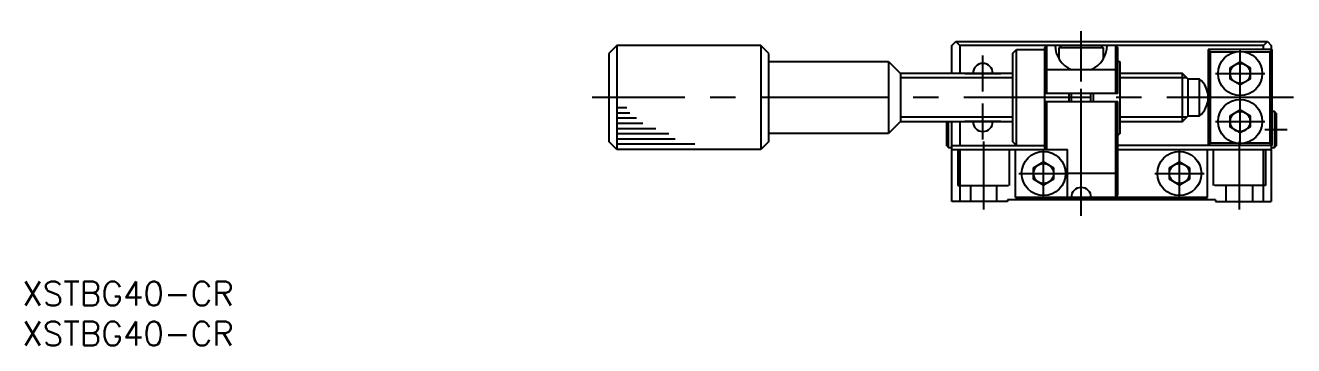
# Model space of a CAD drawing. Extents: x -2 to 381, y -8 to 199.
# Drawn here: x 0.4 to 159.1, y -8 to 32 of the extents above; entities that cross this region are included whole.
import ezdxf

# ---------------------------------------------------------------- set-up
doc = ezdxf.new("R2010")
doc.units = 0
doc.header["$LTSCALE"] = 0.5
doc.linetypes.add('CENTER', pattern=[50.8, 31.75, -6.35, 6.35, -6.35])
doc.linetypes.add('DASHED', pattern=[19.05, 12.7, -6.35])
for name, color, linetype in [('MSM_CENTER', 1, 'CENTER'), ('MSM_CONTINUOUS', 7, 'CONTINUOUS'), ('MSM_DASHED', 4, 'DASHED'), ('MSM_NARROW', 5, 'CONTINUOUS'), ('MSM_PART_NUMBER', 7, 'CONTINUOUS')]:
    doc.layers.add(name, color=color, linetype=linetype)
doc.styles.get("Standard").update_dxf_attribs({"font": 'txt.shx', "height": 3, "bigfont": 'bigfont.shx'})

# ---------------------------------------------------------------- blocks, each defined once
blk = doc.blocks.new('*U4')
at = {"layer": 'MSM_PART_NUMBER'}
blk.add_text('XSTBG40-CR', height=3, dxfattribs=at).set_placement((0, -3))
blk = doc.blocks.new('*U5')
at = {"layer": 'MSM_PART_NUMBER'}
blk.add_text('XSTBG40-CR', height=3, dxfattribs=at).set_placement((0, -8))

msp = doc.modelspace()

# ---------------------------------------------------------------- linework, layer by layer
at = {"layer": 'MSM_CENTER'}
for p, q in [((132.52, 8.2), (132.52, 32)), ((132.52, 25.3), (132.52, 31.3)), ((132.52, 25), (132.52, 31)), ((152.42, 16.9), (152.42, 29.1)), ((120.22, 23.75), (120.22, 28.25)), ((122.47, 26), (117.97, 26)), ((117.97, 26), (122.47, 26)), ((149.32, 26), (155.52, 26)), ((149.32, 26), (155.52, 26)), ((159.11, 23), (71.32, 23)), ((120.22, 17.75), (120.22, 22.25)), ((122.47, 20), (117.97, 20)), ((117.97, 20), (122.47, 20)), ((149.32, 20), (155.52, 20)), ((120.32, 9), (120.32, 17.5)), ((152.32, 9), (152.32, 17.5)), ((155.52, 19), (158.32, 19)), ((127.82, 10.4), (127.82, 16.6)), ((144.82, 10.4), (144.82, 16.6)), ((124.72, 13.5), (130.92, 13.5)), ((141.72, 13.5), (147.92, 13.5))]:
    msp.add_line(p, q, dxfattribs=at)
at = {"layer": 'MSM_CONTINUOUS'}
for p, q in [((74.42, 29.5), (73.42, 28.5)), ((92.42, 29.5), (74.42, 29.5)), ((74.42, 29.5), (74.42, 16.5)), ((93.42, 28.5), (92.42, 29.5)), ((92.42, 29.5), (92.42, 16.5)), ((116.32, 29.5), (116.82, 30)), ((116.32, 26), (116.32, 29.5)), ((116.82, 30), (117.32, 29.5)), ((116.82, 30), (155.82, 30)), ((117.32, 29.5), (117.32, 26)), ((155.32, 29.5), (117.32, 29.5)), ((123.92, 28.5), (124.42, 29)), ((124.42, 29), (127.92, 29)), ((124.42, 17), (124.42, 29)), ((127.92, 29.2), (128.22, 29.5)), ((127.92, 29.2), (127.92, 16.5)), ((128.22, 23.5), (128.22, 29.5)), ((129.77, 29.2), (130.07, 29.5)), ((129.77, 27.77), (129.77, 29.2)), ((135.27, 29.2), (129.77, 29.2)), ((134.97, 29.5), (135.27, 29.2)), ((135.27, 29.2), (135.27, 27.77)), ((136.82, 29.5), (136.82, 23.5)), ((136.82, 29.5), (137.12, 29.2)), ((137.12, 23.5), (137.12, 29.2)), ((148.42, 29), (148.42, 17)), ((148.72, 28.7), (148.42, 29)), ((156.42, 29), (148.42, 29)), ((148.72, 17.3), (148.72, 28.7)), ((148.72, 28.7), (151.89, 28.7)), ((152.94, 28.7), (156.12, 28.7)), ((155.32, 29.5), (155.82, 30)), ((155.32, 29), (155.32, 29.5)), ((155.82, 30), (156.32, 29.5)), ((156.12, 28.7), (156.42, 29)), ((156.12, 28.7), (156.12, 17.3)), ((156.32, 29.5), (156.32, 29)), ((156.42, 17), (156.42, 29)), ((73.42, 28.5), (73.42, 17.5)), ((93.42, 17.5), (93.42, 28.5)), ((93.42, 27.5), (108.42, 27.5)), ((108.42, 27.5), (109.92, 26)), ((108.42, 27.5), (108.42, 18.5)), ((123.92, 28.5), (123.92, 17.5)), ((137.42, 27.45), (137.12, 27.45)), ((137.42, 18.55), (137.42, 27.45)), ((151.17, 26.72), (152.42, 27.44)), ((152.42, 27.44), (153.67, 26.72)), ((109.92, 26), (109.92, 20)), ((123.92, 26), (109.92, 26)), ((127.92, 26.38), (128.22, 26.5)), ((128.22, 26.5), (136.82, 26.5)), ((136.82, 26.5), (137.12, 26.38)), ((145.22, 26), (137.42, 26)), ((145.92, 25.3), (145.22, 26)), ((145.22, 20), (145.22, 26)), ((151.17, 25.28), (151.17, 26.72)), ((153.67, 26.72), (153.67, 25.28)), ((147.34, 25.3), (145.92, 25.3)), ((145.92, 20.7), (145.92, 25.3)), ((147.34, 20.7), (147.34, 25.3)), ((152.42, 24.56), (151.17, 25.28)), ((153.67, 25.28), (152.42, 24.56)), ((137.12, 23.5), (127.92, 23.5)), ((127.92, 22.5), (137.12, 22.5)), ((128.22, 16.5), (128.22, 22.5)), ((131.02, 22.5), (131.02, 23.5)), ((134.02, 23.5), (134.02, 22.5)), ((136.82, 22.5), (136.82, 10.5)), ((137.12, 10.8), (137.12, 22.5)), ((145.22, 20), (145.92, 20.7)), ((145.92, 20.7), (147.34, 20.7)), ((151.17, 20.72), (152.42, 21.44)), ((151.17, 19.28), (151.17, 20.72)), ((152.42, 21.44), (153.67, 20.72)), ((153.67, 20.72), (153.67, 19.28)), ((156.72, 21.25), (156.42, 21.25)), ((156.92, 21.05), (156.72, 21.25)), ((156.72, 21.25), (156.72, 16.75)), ((156.92, 21.05), (156.92, 16.95)), ((109.92, 20), (108.42, 18.5)), ((109.92, 20), (123.92, 20)), ((115.72, 16.95), (115.72, 20)), ((115.92, 16.75), (115.92, 20)), ((116.32, 10), (116.32, 20)), ((117.32, 20), (117.32, 17)), ((137.42, 20), (145.22, 20)), ((152.42, 18.56), (151.17, 19.28)), ((153.67, 19.28), (152.42, 18.56)), ((74.42, 16.5), (73.42, 17.5)), ((93.42, 17.5), (92.42, 16.5)), ((108.42, 18.5), (93.42, 18.5)), ((124.42, 17), (123.92, 17.5)), ((137.42, 18.55), (137.12, 18.25)), ((92.42, 16.5), (74.42, 16.5)), ((115.72, 16.95), (115.92, 16.75)), ((115.92, 16.75), (116.32, 16.75)), ((116.32, 17), (127.92, 17)), ((116.32, 16.5), (130.82, 16.5)), ((117.32, 16.5), (117.32, 10)), ((124.32, 10.5), (124.32, 16.5)), ((130.82, 10.5), (130.82, 16.5)), ((156.42, 17), (137.12, 17)), ((137.12, 16.5), (156.32, 16.5)), ((148.32, 10.5), (148.32, 16.5)), ((148.42, 17), (148.72, 17.3)), ((151.89, 17.3), (148.72, 17.3)), ((156.12, 17.3), (152.94, 17.3)), ((155.32, 10), (155.32, 16.5)), ((156.42, 17), (156.12, 17.3)), ((156.32, 17), (156.32, 10)), ((156.32, 16.75), (156.72, 16.75)), ((156.72, 16.75), (156.92, 16.95)), ((126.57, 14.22), (127.82, 14.94)), ((127.82, 14.94), (129.07, 14.22)), ((143.57, 14.22), (144.82, 14.94)), ((144.82, 14.94), (146.07, 14.22)), ((126.57, 12.78), (126.57, 14.22)), ((127.82, 12.06), (126.57, 12.78)), ((129.07, 12.78), (127.82, 12.06)), ((129.07, 14.22), (129.07, 12.78)), ((136.82, 13.5), (130.82, 13.5)), ((136.82, 13.5), (137.12, 13.62)), ((143.57, 12.78), (143.57, 14.22)), ((144.82, 12.06), (143.57, 12.78)), ((146.07, 12.78), (144.82, 12.06)), ((146.07, 14.22), (146.07, 12.78)), ((123.32, 10), (116.32, 10)), ((149.32, 10.2), (123.32, 10.2)), ((123.32, 10.2), (123.32, 10)), ((124.32, 10.5), (148.32, 10.5)), ((148.32, 10.5), (124.32, 10.5)), ((136.82, 10.5), (137.12, 10.8)), ((149.32, 10.2), (149.32, 10)), ((149.32, 10), (156.32, 10))]:
    msp.add_line(p, q, dxfattribs=at)
for centre, radius in [((152.42, 26), 2.75), ((152.42, 26), 1.25), ((152.42, 20), 2.75), ((152.42, 20), 1.25), ((127.82, 13.5), 2.75), ((144.82, 13.5), 2.75), ((127.82, 13.5), 1.25), ((144.82, 13.5), 1.25)]:
    msp.add_circle(centre, radius, dxfattribs=at)
for centre, radius, start, end in [((132.52, 29.5), 3.25, 180, 247.3801), ((132.52, 29.5), 3.25, 292.6199, 0), ((120.22, 26), 1.25, 0, 180), ((145.42, 23), 3, 309.9445, 50.0555), ((120.22, 20), 1.25, 180, 0), ((132.52, 10.5), 1.25, 0, 180)]:
    msp.add_arc(centre, radius, start, end, dxfattribs=at)
at = {"layer": 'MSM_DASHED'}
for p, q in [((117.07, 16.5), (117.07, 12)), ((123.57, 12), (123.57, 16.5)), ((149.07, 12), (149.07, 16.5)), ((155.57, 16.5), (155.57, 12)), ((117.07, 12), (123.57, 12)), ((118.67, 12), (118.67, 10)), ((121.97, 10), (121.97, 12)), ((155.57, 12), (149.07, 12)), ((150.67, 10), (150.67, 12)), ((153.97, 12), (153.97, 10))]:
    msp.add_line(p, q, dxfattribs=at)
at = {"layer": 'MSM_NARROW'}
for p, q in [((123.92, 25.46), (109.92, 25.46)), ((145.76, 25.46), (137.42, 25.46)), ((131.29, 22.5), (131.29, 23.5)), ((133.75, 22.5), (133.75, 23.5)), ((75.64, 21.7), (74.42, 21.7)), ((76.04, 21.05), (74.42, 21.05)), ((76.85, 20.4), (74.42, 20.4)), ((77.67, 19.75), (74.42, 19.75)), ((79.29, 19.1), (74.42, 19.1)), ((123.92, 20.54), (109.92, 20.54)), ((145.76, 20.54), (137.42, 20.54)), ((80.92, 18.45), (74.42, 18.45)), ((81.73, 17.8), (74.42, 17.8)), ((84.17, 17.15), (74.42, 17.15))]:
    msp.add_line(p, q, dxfattribs=at)

# ---------------------------------------------------------------- block references
at = {"layer": 'MSM_CONTINUOUS'}
for name in ['*U4', '*U5']:
    msp.add_blockref(name, (0, 0), dxfattribs=at)

doc.saveas('drawing.dxf')
